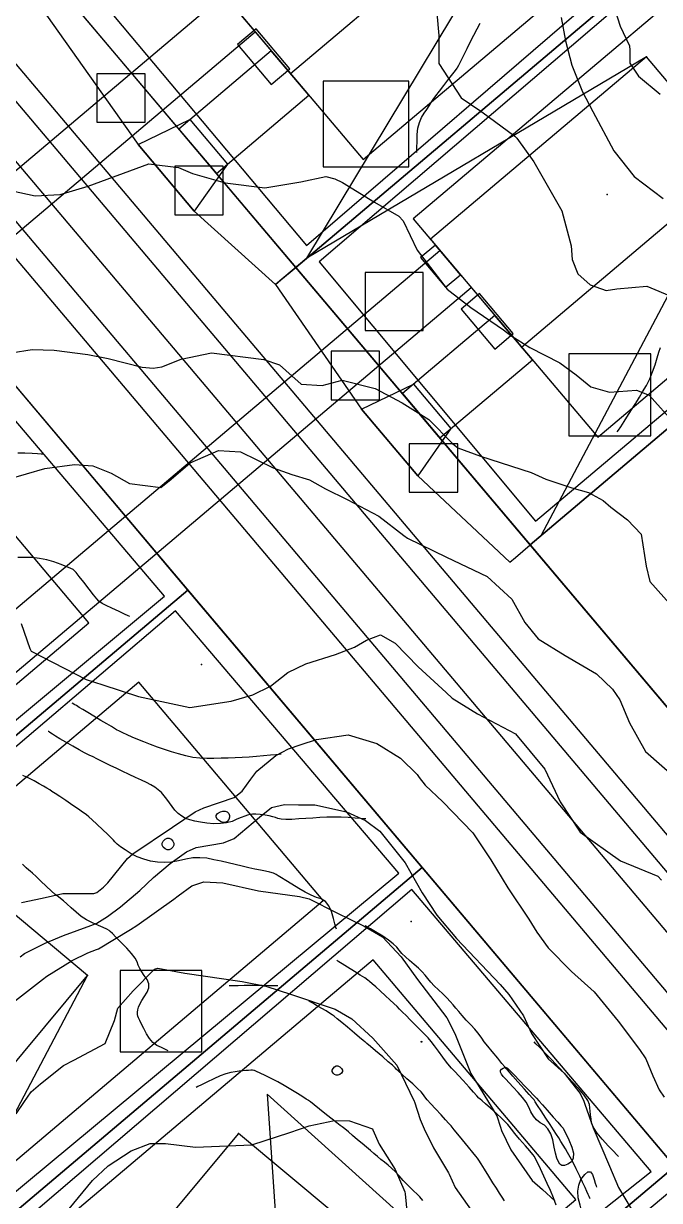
# Model space of a CAD drawing. Header units: feet. Extents: x 1318179 to 1318975, y 422521 to 423299.
# Drawn here: x 1318666.7 to 1318798, y 422806.3 to 423049.2 of the extents above; entities that cross this region are included whole.
import ezdxf

# ---------------------------------------------------------------- set-up
doc = ezdxf.new("R2010")
doc.units = ezdxf.units.FT
for name, color, linetype in [('A-BLDG-OTLN', 3, 'CONTINUOUS'), ('C-DRNG-AREA', 150, 'CONTINUOUS'), ('C-LOD', 30, 'CONTINUOUS'), ('C-PROP', 6, 'CONTINUOUS'), ('C-PVMT', 8, 'CONTINUOUS'), ('C-SWM', 92, 'CONTINUOUS'), ('C-TOPO-MAJR', 32, 'CONTINUOUS'), ('C-TOPO-SPOT', 7, 'CONTINUOUS'), ('C-UTIL', 4, 'CONTINUOUS'), ('L-PLNT-TREE', 90, 'CONTINUOUS'), ('V-PROP-LINE', 7, 'CONTINUOUS')]:
    doc.layers.add(name, color=color, linetype=linetype)

msp = doc.modelspace()

# ---------------------------------------------------------------- linework, layer by layer
at = {"layer": 'A-BLDG-OTLN'}
for points in [[(1318706.18, 423057.46), (1318721.84, 423038.93), (1318775.37, 423084.15), (1318759.72, 423102.68), (1318706.18, 423057.46)], [(1318750.76, 423004.7), (1318769.55, 422982.45), (1318814.14, 423020.12), (1318795.35, 423042.37), (1318750.76, 423004.7)], [(1318622.02, 422838.88), (1318649.38, 422816.08), (1318679.94, 422852.75), (1318652.59, 422875.55), (1318622.02, 422838.88)], [(1318683.19, 422786.6), (1318713.12, 422761.65), (1318741.06, 422795.17), (1318711.13, 422820.11), (1318683.19, 422786.6)]]:
    msp.add_lwpolyline(points, close=True, dxfattribs=at)
at = {"layer": 'C-DRNG-AREA'}
for points in [[(1318674.52, 423056.2), (1318722.92, 422998.9), (1318855.21, 423110.67), (1318846.86, 423199.56), (1318846.81, 423200.09), (1318845.23, 423200.41), (1318674.52, 423056.2)], [(1318722.92, 422998.9), (1318771.32, 422941.61), (1318863.76, 423019.71), (1318855.22, 423110.67), (1318722.92, 422998.9)], [(1318771.32, 422941.61), (1318856.03, 422841.34), (1318865.23, 422828.95), (1318873.26, 422814.67), (1318879.44, 422799.5), (1318883.65, 422783.67), (1318885.84, 422767.44), (1318885.98, 422751.06), (1318884.05, 422734.79), (1318880.1, 422718.89), (1318874.51, 422704.5), (1318841.22, 422632.47), (1318813.99, 422645.06), (1318906.17, 422568.23), (1318863.76, 423019.73), (1318771.32, 422941.61)], [(1318527.26, 422884), (1318585.77, 422835.24), (1318700.65, 422932.3), (1318652.25, 422989.59), (1318527.26, 422884)], [(1318585.77, 422835.25), (1318644.27, 422786.49), (1318749.05, 422875), (1318700.65, 422932.3), (1318585.77, 422835.25)], [(1318644.27, 422786.49), (1318689.11, 422749.12), (1318732.03, 422754.92), (1318801.16, 422813.32), (1318749.05, 422875), (1318644.27, 422786.49)], [(1318689.11, 422749.12), (1318790.13, 422664.92), (1318819.26, 422727.94), (1318822.79, 422737.04), (1318824.92, 422745.59), (1318825.95, 422754.34), (1318825.88, 422763.15), (1318824.7, 422771.88), (1318822.43, 422780.39), (1318819.11, 422788.55), (1318814.79, 422796.23), (1318808.98, 422804.07), (1318801.16, 422813.32), (1318732.02, 422754.92), (1318689.11, 422749.12)]]:
    msp.add_lwpolyline(points, close=True, dxfattribs=at)
at = {"layer": 'C-LOD'}
for points in [[(1318670.32, 423052.65), (1318690.36, 423024.28), (1318701.97, 423010.53), (1318718.72, 422995.35), (1318719.87, 422996.32), (1318722.92, 422998.9), (1318725.21, 423000.84), (1318775.37, 423084.15), (1318759.72, 423102.68), (1318676.81, 423058.13), (1318670.32, 423052.65)], [(1318718.72, 422995.35), (1318736.5, 422969.66), (1318748.12, 422955.91), (1318767.12, 422938.06), (1318768.27, 422939.03), (1318771.32, 422941.61), (1318773.61, 422943.55), (1318814.14, 423020.12), (1318795.35, 423042.37), (1318725.21, 423000.84), (1318718.72, 422995.35)], [(1318582.25, 422831.02), (1318615.92, 422799.05), (1318629.74, 422787.53), (1318640.75, 422782.26), (1318646.19, 422788.79), (1318679.94, 422852.75), (1318652.59, 422875.55), (1318587.69, 422837.55), (1318583.21, 422832.17), (1318582.25, 422831.02)], [(1318721.92, 422756.89), (1318750.71, 422797.8), (1318717, 422828.21), (1318721.92, 422756.89)]]:
    msp.add_lwpolyline(points, close=True, dxfattribs=at)
at = {"layer": 'C-PROP'}
for points in [[(1318678.85, 423058.69), (1318725.12, 423003.4), (1318850.23, 423111.12), (1318843.73, 423195.67), (1318843.69, 423196.18), (1318842.17, 423196.46), (1318678.85, 423058.69)], [(1318698.78, 423066.22), (1318736.86, 423021.15), (1318835.76, 423104.7), (1318828.98, 423176.21), (1318698.78, 423066.22)], [(1318727.79, 423000.04), (1318772.4, 422946.5), (1318858.77, 423019.33), (1318852.34, 423106.58), (1318727.79, 423000.04)], [(1318747.18, 423008.93), (1318785.26, 422963.86), (1318844.24, 423013.69), (1318837.52, 423085.24), (1318747.18, 423008.93)], [(1318532.06, 422885.42), (1318586.68, 422840.16), (1318695.82, 422931.01), (1318649.57, 422985.37), (1318532.06, 422885.42)], [(1318552.9, 422895.19), (1318598.92, 422856.83), (1318680.21, 422925.5), (1318642.13, 422970.57), (1318552.9, 422895.19)], [(1318590.6, 422836.51), (1318644.93, 422791.44), (1318744.18, 422873.88), (1318698.08, 422928), (1318590.6, 422836.51)], [(1318611.4, 422846.43), (1318657.42, 422808.07), (1318728.61, 422868.21), (1318690.53, 422913.28), (1318611.4, 422846.43)], [(1318649.24, 422787.07), (1318691.21, 422753.66), (1318729.58, 422759.28), (1318796.27, 422812.3), (1318746.87, 422870.5), (1318649.24, 422787.07)], [(1318669.9, 422797.67), (1318714.38, 422760.6), (1318728.65, 422762.53), (1318780.72, 422806.52), (1318738.93, 422855.99), (1318669.9, 422797.67)], [(1318721.92, 422756.89), (1318750.71, 422797.8), (1318717, 422828.21), (1318721.92, 422756.89)], [(1318694.08, 422749.64), (1318790.34, 422669.92), (1318816.17, 422731.87), (1318818.88, 422740.16), (1318820.39, 422747.71), (1318821.03, 422755.22), (1318820.9, 422762.66), (1318820.04, 422770.08), (1318818.37, 422777.48), (1318815.81, 422784.8), (1318812.31, 422791.89), (1318807.37, 422799.33), (1318800.49, 422808.37), (1318737.01, 422755.33), (1318694.08, 422749.64)]]:
    msp.add_lwpolyline(points, close=True, dxfattribs=at)
for points in [[(1318813.99, 422645.04), (1318846.89, 422716.21), (1318851.44, 422727.96), (1318854.48, 422740.18), (1318855.97, 422752.69), (1318855.86, 422765.29), (1318854.18, 422777.77), (1318850.93, 422789.94), (1318846.19, 422801.61), (1318840.01, 422812.59), (1318832.5, 422822.71), (1318528.36, 423182.72)], [(1318856.03, 422841.34), (1318577.05, 423171.57)], [(1318531.22, 423132.85), (1318808.98, 422804.07)], [(1318707.36, 422884.52), (1318706.78, 422884.97), (1318706.5, 422885.39), (1318706.5, 422885.78), (1318706.78, 422886.15), (1318707.36, 422886.5), (1318707.88, 422886.67), (1318708.34, 422886.67), (1318708.74, 422886.5), (1318709.09, 422886.15), (1318709.26, 422885.78), (1318709.26, 422885.39), (1318709.09, 422884.97), (1318708.74, 422884.52), (1318708.34, 422884.29), (1318707.88, 422884.29), (1318707.36, 422884.52)], [(1318695.96, 422878.87), (1318695.55, 422879.24), (1318695.35, 422879.63), (1318695.35, 422880.03), (1318695.55, 422880.44), (1318695.96, 422880.86), (1318696.36, 422881.08), (1318696.76, 422881.08), (1318697.17, 422880.86), (1318697.57, 422880.44), (1318697.77, 422880.03), (1318697.77, 422879.63), (1318697.57, 422879.24), (1318697.17, 422878.87), (1318696.76, 422878.68), (1318696.36, 422878.68), (1318695.96, 422878.87)], [(1318748.83, 422838.96), (1318748.81, 422838.99), (1318748.8, 422839.02), (1318748.8, 422839.06), (1318748.81, 422839.09), (1318748.83, 422839.13), (1318748.85, 422839.15), (1318748.88, 422839.15), (1318748.9, 422839.13), (1318748.92, 422839.09), (1318748.93, 422839.06), (1318748.93, 422839.02), (1318748.92, 422838.99), (1318748.9, 422838.96), (1318748.88, 422838.94), (1318748.85, 422838.94), (1318748.83, 422838.96)], [(1318730.95, 422832.29), (1318730.63, 422832.59), (1318730.47, 422832.9), (1318730.47, 422833.22), (1318730.63, 422833.55), (1318730.95, 422833.89), (1318731.29, 422834.06), (1318731.63, 422834.06), (1318731.99, 422833.89), (1318732.37, 422833.55), (1318732.56, 422833.22), (1318732.56, 422832.9), (1318732.37, 422832.59), (1318731.99, 422832.29), (1318731.63, 422832.14), (1318731.29, 422832.14), (1318730.95, 422832.29)], [(1318765.74, 422831.91), (1318765.37, 422832.36), (1318765.19, 422832.76), (1318765.19, 422833.1), (1318765.37, 422833.39), (1318765.74, 422833.62), (1318766.08, 422833.74), (1318766.37, 422833.74), (1318766.63, 422833.62), (1318766.86, 422833.39), (1318767.33, 422832.9), (1318768.06, 422832.14), (1318769.04, 422831.13), (1318770.27, 422829.85), (1318771.24, 422828.84), (1318771.96, 422828.09), (1318772.43, 422827.61), (1318772.65, 422827.38), (1318773.12, 422826.86), (1318773.85, 422826.05), (1318774.83, 422824.93), (1318776.06, 422823.52), (1318777.01, 422822.44), (1318777.67, 422821.69), (1318778.05, 422821.27), (1318778.13, 422821.19), (1318778.36, 422820.75), (1318778.74, 422819.95), (1318779.27, 422818.81), (1318779.94, 422817.31), (1318780.26, 422816.05), (1318780.22, 422815.04), (1318779.82, 422814.28), (1318779.06, 422813.76), (1318778.41, 422813.5), (1318777.88, 422813.5), (1318777.46, 422813.76), (1318777.15, 422814.28), (1318776.85, 422815.04), (1318776.55, 422816.05), (1318776.26, 422817.31), (1318775.98, 422818.81), (1318775.55, 422820.06), (1318774.97, 422821.06), (1318774.26, 422821.82), (1318773.4, 422822.34), (1318772.65, 422822.97), (1318772, 422823.72), (1318771.47, 422824.58), (1318771.04, 422825.57), (1318770.46, 422826.57), (1318769.74, 422827.58), (1318768.86, 422828.61), (1318767.84, 422829.66), (1318766.97, 422830.55), (1318766.28, 422831.3), (1318765.74, 422831.91)], [(1318782.21, 422803.07), (1318782.11, 422803.44), (1318781.92, 422804.19), (1318781.63, 422805.32), (1318781.24, 422806.82), (1318781.14, 422808.2), (1318781.33, 422809.48), (1318781.81, 422810.63), (1318782.58, 422811.68), (1318783.23, 422812.21), (1318783.77, 422812.21), (1318784.2, 422811.68), (1318784.52, 422810.63), (1318784.76, 422809.85), (1318784.91, 422809.33), (1318784.99, 422809.06)]]:
    msp.add_lwpolyline(points, dxfattribs=at)
at = {"layer": 'C-PVMT'}
for points in [[(1318842.7, 422830.78), (1318562.68, 423162.23)], [(1318542.82, 423145.46), (1318822.31, 422814.63)]]:
    msp.add_lwpolyline(points, dxfattribs=at)
for points in [[(1318714.72, 423048.13), (1318710.9, 423044.9), (1318717.87, 423036.65), (1318721.69, 423039.88), (1318714.72, 423048.13)], [(1318698.79, 423027.47), (1318706.53, 423018.31), (1318725.63, 423034.44), (1318717.88, 423043.61), (1318698.79, 423027.47)], [(1318701.97, 423010.53), (1318690.36, 423024.28), (1318701.08, 423029.41), (1318708.82, 423020.24), (1318701.97, 423010.53)], [(1318748.71, 423000.92), (1318753.87, 422994.81), (1318756.93, 422997.39), (1318751.76, 423003.5), (1318748.71, 423000.92)], [(1318760.86, 422993.51), (1318757.04, 422990.29), (1318764.01, 422982.04), (1318767.83, 422985.26), (1318760.86, 422993.51)], [(1318744.93, 422972.85), (1318752.67, 422963.69), (1318771.77, 422979.82), (1318764.03, 422988.99), (1318744.93, 422972.85)], [(1318748.12, 422955.91), (1318736.5, 422969.66), (1318747.22, 422974.79), (1318754.96, 422965.62), (1318748.12, 422955.91)]]:
    msp.add_lwpolyline(points, close=True, dxfattribs=at)
at = {"layer": 'C-SWM'}
for points in [[(1318728.56, 423019.69), (1318746.25, 423019.69), (1318746.25, 423037.38), (1318728.56, 423037.38), (1318728.56, 423019.69)], [(1318779.29, 422964.16), (1318796.21, 422964.16), (1318796.21, 422981.07), (1318779.29, 422981.07), (1318779.29, 422964.16)], [(1318686.7, 422836.95), (1318703.53, 422836.95), (1318703.53, 422853.78), (1318686.7, 422853.78), (1318686.7, 422836.95)]]:
    msp.add_lwpolyline(points, close=True, dxfattribs=at)
at = {"layer": 'C-TOPO-MAJR'}
for points in [[(1318788.72, 423052.35), (1318789.88, 423048.71), (1318791.81, 423044.61), (1318791.91, 423043.72), (1318791.91, 423041.04), (1318793.66, 423038.36), (1318798.13, 423034.7)], [(1318752.05, 423051.41), (1318752.45, 423046.77), (1318752.46, 423041.02), (1318757.07, 423033.94), (1318761.32, 423031.04), (1318768.16, 423026), (1318768.53, 423025.6), (1318772.07, 423020.68), (1318777.86, 423010.58), (1318779.75, 423003.35), (1318780, 423000.53), (1318781.17, 422997.59), (1318783.7, 422995.32), (1318787.01, 422994.14), (1318789.23, 422994.48), (1318795.39, 422995.03), (1318800.85, 422992.74)], [(1318777.75, 423050.48), (1318778.62, 423045.71), (1318779.95, 423040.64), (1318782.14, 423035.13), (1318784.27, 423031.12), (1318788.59, 423022.98), (1318792.81, 423017.66), (1318798.8, 423013.14)], [(1318747.93, 423022.61), (1318747.93, 423022.98), (1318747.94, 423023.72), (1318747.96, 423024.83), (1318747.98, 423026.32), (1318748.14, 423027.64), (1318748.44, 423028.82), (1318748.87, 423029.84), (1318749.44, 423030.71), (1318749.97, 423031.52), (1318750.45, 423032.26), (1318750.89, 423032.93), (1318751.29, 423033.55), (1318751.86, 423034.34), (1318752.59, 423035.31), (1318753.48, 423036.46), (1318754.54, 423037.8), (1318755.35, 423038.83), (1318755.92, 423039.57), (1318756.25, 423040.02), (1318756.33, 423040.17), (1318756.58, 423040.65), (1318756.99, 423041.47), (1318757.57, 423042.61), (1318758.32, 423044.1), (1318759.03, 423045.51), (1318759.72, 423046.85), (1318760.38, 423048.13), (1318761.01, 423049.34)], [(1318664.4, 423014.74), (1318669.13, 423013.65), (1318674.26, 423013.97), (1318680.04, 423015.67), (1318692.57, 423020.29), (1318698.69, 423019.52), (1318701.61, 423018.27), (1318708.37, 423016.33), (1318716.57, 423015.34), (1318723.96, 423016.57), (1318729.16, 423017.67), (1318731.01, 423017.22), (1318732.56, 423016.45), (1318739.15, 423012.37), (1318744.23, 423009.49), (1318745.09, 423008.55), (1318748.02, 423002.48), (1318754.19, 422994.38), (1318759.08, 422990.65), (1318765.78, 422986.02), (1318767.35, 422984.84), (1318771.26, 422982.4), (1318777.42, 422979.22), (1318780.84, 422976.76), (1318783.81, 422974.22), (1318787.71, 422973.17), (1318793.24, 422973.59), (1318795.9, 422972.56), (1318801.15, 422966.6)], [(1318659.76, 422980.61), (1318668.53, 422981.99), (1318673.03, 422981.83), (1318680.01, 422980.94), (1318684.19, 422980.08), (1318691.23, 422978.33), (1318693.52, 422978.08), (1318695.28, 422978.36), (1318699.29, 422979.93), (1318705.53, 422981.24), (1318716.36, 422979.91), (1318719.55, 422978.77), (1318720.9, 422977.63), (1318724.05, 422974.83), (1318728.38, 422974.55), (1318732.5, 422975.62), (1318739.3, 422973.9), (1318744.92, 422970.98), (1318750.41, 422967.54), (1318755.29, 422962.58), (1318756.37, 422961.65), (1318761.08, 422959.93), (1318771.55, 422956.6), (1318774.56, 422955.18), (1318779.91, 422953.38), (1318783.35, 422952.46), (1318786.36, 422950.76), (1318787.99, 422949.4), (1318791.42, 422946.83), (1318794.26, 422943.84), (1318795.23, 422937.22), (1318796.03, 422934.1), (1318800.65, 422928.88)], [(1318789.3, 422964.93), (1318789.54, 422965.29), (1318790, 422966.02), (1318790.7, 422967.12), (1318791.63, 422968.57), (1318792.35, 422969.69), (1318792.86, 422970.47), (1318793.15, 422970.91), (1318793.22, 422971.01), (1318793.48, 422971.42), (1318793.91, 422972.15), (1318794.52, 422973.19), (1318795.31, 422974.55), (1318796, 422975.93), (1318796.6, 422977.34), (1318797.11, 422978.77), (1318797.52, 422980.23), (1318797.9, 422981.44), (1318798.24, 422982.39)], [(1318663.57, 422955.17), (1318671.14, 422957.39), (1318677.25, 422958.19), (1318681.02, 422957.93), (1318684.84, 422956.46), (1318688.57, 422954.3), (1318695.05, 422953.49), (1318697.17, 422955.19), (1318701.11, 422958.58), (1318706.98, 422961.08), (1318711.53, 422960.83), (1318718.23, 422957.56), (1318722.14, 422956.17), (1318725.73, 422955.03), (1318729.03, 422953.18), (1318733.51, 422950.99), (1318740.08, 422947.55), (1318745.25, 422943.53), (1318746.02, 422942.98), (1318754.03, 422939.11), (1318762.46, 422935.07), (1318767.51, 422930.41), (1318770.22, 422925.61), (1318773, 422922.24), (1318778.55, 422918.79), (1318784.99, 422914.98), (1318788.34, 422911.87), (1318789.82, 422909.62), (1318791.83, 422904.87), (1318795.13, 422899), (1318801.88, 422893.05)], [(1318670.76, 422960.35), (1318670.38, 422960.37), (1318669.64, 422960.41), (1318668.51, 422960.46), (1318667.02, 422960.53), (1318665.53, 422960.56)], [(1318688.69, 422926.81), (1318688.32, 422926.98), (1318687.57, 422927.33), (1318686.45, 422927.86), (1318684.96, 422928.56), (1318683.79, 422929.12), (1318682.96, 422929.55), (1318682.45, 422929.84), (1318682.28, 422929.99), (1318681.86, 422930.48), (1318681.2, 422931.3), (1318680.29, 422932.45), (1318679.14, 422933.94), (1318678.23, 422935.08), (1318677.57, 422935.9), (1318677.15, 422936.37), (1318676.99, 422936.51), (1318676.49, 422936.75), (1318675.66, 422937.1), (1318674.49, 422937.55), (1318673, 422938.1), (1318671.5, 422938.53), (1318670.01, 422938.83), (1318668.51, 422939), (1318667.02, 422939.05), (1318665.53, 422939.04)], [(1318666.25, 422925.38), (1318667.99, 422920.25), (1318668.32, 422919.66), (1318679.68, 422913.85), (1318683.09, 422912.72), (1318690.48, 422910.33), (1318701.07, 422908.07), (1318709.61, 422909.36), (1318714.05, 422910.69), (1318717.69, 422912.48), (1318721.31, 422915.29), (1318724.99, 422917.09), (1318731.11, 422919), (1318735.05, 422920.49), (1318737.52, 422921.95), (1318740.44, 422923.08), (1318743.42, 422921.34), (1318748.2, 422916.46), (1318753.99, 422911.12), (1318755.23, 422909.98), (1318760.47, 422906.75), (1318768.32, 422902.59), (1318774.37, 422895.36), (1318777.48, 422888.57), (1318781.67, 422882.29), (1318789.94, 422876.38), (1318797.64, 422873.23), (1318798.43, 422872.38)], [(1318719.89, 422898.41), (1318719.53, 422898.37), (1318718.8, 422898.3), (1318717.7, 422898.19), (1318716.25, 422898.05), (1318714.79, 422897.93), (1318713.33, 422897.82), (1318711.87, 422897.74), (1318710.41, 422897.68), (1318708.96, 422897.63), (1318707.5, 422897.58), (1318706.04, 422897.54), (1318704.58, 422897.5), (1318703.12, 422897.58), (1318701.67, 422897.76), (1318700.21, 422898.06), (1318698.75, 422898.47), (1318697.29, 422898.91), (1318695.84, 422899.38), (1318694.38, 422899.89), (1318692.92, 422900.43), (1318691.57, 422900.95), (1318690.31, 422901.46), (1318689.17, 422901.95), (1318688.12, 422902.42), (1318687.24, 422902.84), (1318686.51, 422903.19), (1318685.94, 422903.48), (1318685.52, 422903.71), (1318684.85, 422904.1), (1318683.91, 422904.66), (1318682.71, 422905.37), (1318681.26, 422906.25), (1318680.02, 422907), (1318679, 422907.61), (1318678.2, 422908.09), (1318677.63, 422908.44), (1318677.19, 422908.7), (1318676.91, 422908.88), (1318676.76, 422908.97)], [(1318666.28, 422867.77), (1318670.58, 422868.72), (1318674.84, 422869.66), (1318681.21, 422869.68), (1318681.84, 422869.9), (1318683.23, 422870.97), (1318684.15, 422871.87), (1318688.19, 422876.9), (1318689.29, 422877.87), (1318697.45, 422883.36), (1318702.17, 422886.49), (1318703.97, 422887.31), (1318710.18, 422889.51), (1318711.84, 422890.79), (1318713.67, 422893.25), (1318714.9, 422894.89), (1318718.79, 422898.17), (1318721.42, 422899.5), (1318724.03, 422900.42), (1318727.24, 422901.45), (1318733.71, 422902.42), (1318739.63, 422900.65), (1318744.54, 422897.62), (1318748.01, 422894.23), (1318748.4, 422893.64), (1318749.67, 422892.01), (1318753.28, 422888.55), (1318759.45, 422882.18), (1318763.2, 422876.58), (1318766.72, 422870.82), (1318771.01, 422864.33), (1318772.67, 422861.67), (1318775.05, 422858.41), (1318779.88, 422853.59), (1318784.55, 422849.38), (1318789.49, 422843.28), (1318793.92, 422837.44), (1318795.17, 422835.56), (1318796.65, 422832.02), (1318797.95, 422829.14), (1318798.96, 422827.63)], [(1318737.38, 422885.06), (1318737.02, 422885.09), (1318736.29, 422885.15), (1318735.2, 422885.23), (1318733.74, 422885.34), (1318732.28, 422885.4), (1318730.82, 422885.42), (1318729.37, 422885.39), (1318727.91, 422885.32), (1318726.45, 422885.24), (1318724.99, 422885.15), (1318723.53, 422885.06), (1318722.08, 422884.96), (1318720.87, 422884.93), (1318719.92, 422884.99), (1318719.21, 422885.12), (1318718.76, 422885.33), (1318718.17, 422885.52), (1318717.44, 422885.69), (1318716.58, 422885.84), (1318715.57, 422885.98), (1318714.71, 422886.05), (1318713.99, 422886.05), (1318713.41, 422885.98), (1318712.98, 422885.84), (1318712.4, 422885.63), (1318711.67, 422885.34), (1318710.79, 422884.98), (1318709.77, 422884.54), (1318708.63, 422884.24), (1318707.39, 422884.09), (1318706.04, 422884.07), (1318704.58, 422884.2), (1318703.27, 422884.37), (1318702.1, 422884.59), (1318701.07, 422884.86), (1318700.18, 422885.17), (1318699.37, 422885.6), (1318698.65, 422886.16), (1318697.99, 422886.84), (1318697.42, 422887.64), (1318696.86, 422888.4), (1318696.29, 422889.13), (1318695.74, 422889.82), (1318695.19, 422890.48), (1318694.55, 422891.08), (1318693.82, 422891.63), (1318693, 422892.12), (1318692.09, 422892.56), (1318691.05, 422893.06), (1318689.87, 422893.61), (1318688.55, 422894.23), (1318687.09, 422894.91), (1318685.83, 422895.5), (1318684.77, 422896.01), (1318683.91, 422896.44), (1318683.25, 422896.78), (1318682.56, 422897.13), (1318681.83, 422897.48), (1318681.07, 422897.84), (1318680.27, 422898.2), (1318679.3, 422898.68), (1318678.18, 422899.3), (1318676.88, 422900.04), (1318675.43, 422900.9), (1318674.24, 422901.61), (1318673.33, 422902.16), (1318672.7, 422902.55), (1318672.34, 422902.79), (1318672.06, 422902.96), (1318671.88, 422903.08), (1318671.79, 422903.13)], [(1318731.32, 422862.31), (1318731.22, 422862.67), (1318731.01, 422863.4), (1318730.71, 422864.49), (1318730.3, 422865.95), (1318729.74, 422867.12), (1318729.04, 422867.99), (1318728.2, 422868.57), (1318727.21, 422868.86), (1318726.1, 422869.31), (1318724.88, 422869.91), (1318723.53, 422870.67), (1318722.08, 422871.59), (1318720.88, 422872.34), (1318719.96, 422872.92), (1318719.29, 422873.34), (1318718.89, 422873.59), (1318718.33, 422873.83), (1318717.6, 422874.05), (1318716.71, 422874.26), (1318715.65, 422874.46), (1318714.49, 422874.69), (1318713.23, 422874.97), (1318711.87, 422875.29), (1318710.41, 422875.66), (1318708.96, 422876), (1318707.5, 422876.33), (1318706.04, 422876.64), (1318704.58, 422876.92), (1318703.12, 422877.04), (1318701.67, 422876.99), (1318700.21, 422876.77), (1318698.75, 422876.38), (1318697.29, 422876.15), (1318695.84, 422876.07), (1318694.38, 422876.14), (1318692.92, 422876.36), (1318691.53, 422876.73), (1318690.19, 422877.23), (1318688.93, 422877.87), (1318687.72, 422878.64), (1318686.76, 422879.31), (1318686.03, 422879.86), (1318685.54, 422880.31), (1318685.28, 422880.64), (1318684.79, 422881.18), (1318684.06, 422881.91), (1318683.09, 422882.83), (1318681.88, 422883.95), (1318680.92, 422884.84), (1318680.19, 422885.49), (1318679.7, 422885.9), (1318679.45, 422886.08), (1318678.89, 422886.47), (1318678.04, 422887.05), (1318676.88, 422887.84), (1318675.43, 422888.83), (1318674.22, 422889.65), (1318673.27, 422890.29), (1318672.58, 422890.75), (1318672.14, 422891.04), (1318671.55, 422891.4), (1318670.82, 422891.83), (1318669.95, 422892.33), (1318668.93, 422892.9), (1318667.81, 422893.47), (1318666.57, 422894.02)], [(1318666.04, 422856.6), (1318666.92, 422857.29), (1318671.22, 422859.44), (1318674.97, 422861), (1318680.6, 422863.03), (1318681.83, 422863.55), (1318684.06, 422864.94), (1318686.71, 422866.94), (1318690.72, 422870.25), (1318693.53, 422872.95), (1318697, 422875.87), (1318700.34, 422878.23), (1318702.35, 422879.19), (1318708, 422880.14), (1318710.21, 422880.98), (1318715.44, 422885.42), (1318717.9, 422887.39), (1318720.63, 422888.05), (1318723.48, 422887.99), (1318726.83, 422887.94), (1318733.37, 422886.55), (1318737.34, 422884.7), (1318740.27, 422882.56), (1318745.51, 422875.98), (1318749, 422869.78), (1318752.05, 422865.17), (1318756.14, 422860.39), (1318765.15, 422850.86), (1318766.94, 422848.83), (1318769.92, 422844.4), (1318771.59, 422840.78), (1318775.03, 422835.51), (1318778.34, 422832.58), (1318781.66, 422828.38), (1318782.42, 422826.82), (1318782.63, 422826.15), (1318784.33, 422821.26), (1318787.71, 422813.4), (1318789.55, 422809), (1318793.45, 422802.36)], [(1318696.56, 422837.18), (1318696.33, 422837.29), (1318695.88, 422837.51), (1318695.19, 422837.85), (1318694.27, 422838.3), (1318693.45, 422838.92), (1318692.72, 422839.71), (1318692.08, 422840.66), (1318691.54, 422841.79), (1318691.1, 422842.71), (1318690.75, 422843.44), (1318690.49, 422843.97), (1318690.33, 422844.31), (1318690.24, 422844.7), (1318690.24, 422845.13), (1318690.33, 422845.63), (1318690.49, 422846.17), (1318690.76, 422846.81), (1318691.15, 422847.54), (1318691.65, 422848.36), (1318692.27, 422849.27), (1318692.57, 422850.16), (1318692.57, 422851.03), (1318692.27, 422851.88), (1318691.65, 422852.71), (1318691.14, 422853.49), (1318690.73, 422854.21), (1318690.42, 422854.89), (1318690.21, 422855.53), (1318689.74, 422856.32), (1318689.01, 422857.27), (1318688.02, 422858.38), (1318686.77, 422859.65), (1318685.78, 422860.65), (1318685.06, 422861.38), (1318684.59, 422861.84), (1318684.38, 422862.02), (1318683.91, 422862.29), (1318683.18, 422862.65), (1318682.19, 422863.08), (1318680.94, 422863.59), (1318679.75, 422864.21), (1318678.63, 422864.94), (1318677.56, 422865.78), (1318676.56, 422866.72), (1318675.69, 422867.51), (1318674.96, 422868.15), (1318674.37, 422868.62), (1318673.92, 422868.95), (1318673.28, 422869.47), (1318672.46, 422870.2), (1318671.45, 422871.13), (1318670.26, 422872.27), (1318669.3, 422873.17), (1318668.57, 422873.84), (1318668.08, 422874.28), (1318667.81, 422874.49), (1318667.28, 422874.96), (1318666.5, 422875.69)], [(1318661.97, 422845.16), (1318670.63, 422851.89), (1318671.53, 422852.57), (1318676.74, 422855.83), (1318680, 422857.39), (1318681.82, 422858.08), (1318682.22, 422858.26), (1318688.84, 422862.21), (1318690.09, 422863.03), (1318697.78, 422868.51), (1318698.62, 422869.18), (1318701.45, 422871.25), (1318703.98, 422872.1), (1318707.89, 422871.85), (1318715.23, 422870.22), (1318723.68, 422869.06), (1318725.72, 422868.58), (1318731.38, 422865.68), (1318737.05, 422862.91), (1318740.84, 422860.74), (1318744.68, 422856.62), (1318748.08, 422851.92), (1318754.14, 422844), (1318755.78, 422840.73), (1318759.04, 422832.49), (1318760.82, 422829.78), (1318764.41, 422823.77), (1318765.2, 422821.4), (1318765.41, 422820.73), (1318767.35, 422816.72), (1318771.7, 422810.39), (1318773.88, 422808.56), (1318776.39, 422806.2)], [(1318783.73, 422806.62), (1318783.66, 422806.77), (1318783.52, 422807.08), (1318783.32, 422807.54), (1318783.04, 422808.15), (1318782.65, 422808.98), (1318782.15, 422810.04), (1318781.54, 422811.31), (1318780.81, 422812.81), (1318780.16, 422814.13), (1318779.57, 422815.25), (1318779.05, 422816.2), (1318778.6, 422816.96), (1318778.14, 422817.71), (1318777.68, 422818.46), (1318777.22, 422819.2), (1318776.76, 422819.94), (1318776.16, 422820.87), (1318775.44, 422821.99), (1318774.58, 422823.3), (1318773.59, 422824.8), (1318772.85, 422825.92), (1318772.36, 422826.68), (1318772.11, 422827.05), (1318772.11, 422827.05), (1318771.78, 422827.43), (1318771.11, 422828.18), (1318770.12, 422829.3), (1318768.79, 422830.8), (1318767.77, 422831.96), (1318767.04, 422832.78), (1318766.61, 422833.26), (1318766.49, 422833.4), (1318766.11, 422833.85), (1318765.49, 422834.6), (1318764.62, 422835.65), (1318763.49, 422837.01), (1318762.57, 422838.15), (1318761.84, 422839.07), (1318761.32, 422839.79), (1318760.98, 422840.29), (1318760.5, 422840.92), (1318759.86, 422841.66), (1318759.07, 422842.54), (1318758.13, 422843.54), (1318757.29, 422844.45), (1318756.57, 422845.28), (1318755.95, 422846.02), (1318755.44, 422846.68), (1318754.83, 422847.39), (1318754.11, 422848.14), (1318753.29, 422848.93), (1318752.36, 422849.77), (1318751.53, 422850.57), (1318750.81, 422851.34), (1318750.18, 422852.08), (1318749.65, 422852.79), (1318749.02, 422853.51), (1318748.26, 422854.26), (1318747.4, 422855.03), (1318746.42, 422855.83), (1318745.57, 422856.58), (1318744.85, 422857.3), (1318744.24, 422857.97), (1318743.77, 422858.61), (1318743.05, 422859.3), (1318742.08, 422860.05), (1318740.87, 422860.85), (1318739.42, 422861.72), (1318738.33, 422862.36), (1318737.61, 422862.8), (1318737.24, 422863.01)], [(1318776.68, 422805.32), (1318776.1, 422806.82), (1318775.48, 422808.32), (1318774.84, 422809.81), (1318774.16, 422811.31), (1318773.44, 422812.81), (1318772.89, 422813.96), (1318772.5, 422814.77), (1318772.27, 422815.23), (1318772.21, 422815.35), (1318771.86, 422815.78), (1318771.23, 422816.53), (1318770.32, 422817.6), (1318769.13, 422818.98), (1318768.17, 422820.11), (1318767.44, 422820.98), (1318766.95, 422821.61), (1318766.69, 422821.97), (1318766.17, 422822.53), (1318765.41, 422823.28), (1318764.39, 422824.22), (1318763.11, 422825.35), (1318762.11, 422826.24), (1318761.39, 422826.88), (1318760.93, 422827.28), (1318760.75, 422827.44), (1318760.32, 422827.89), (1318759.63, 422828.64), (1318758.69, 422829.68), (1318757.49, 422831.03), (1318756.52, 422832.09), (1318755.8, 422832.88), (1318755.31, 422833.38), (1318755.05, 422833.61), (1318754.64, 422834.1), (1318754.06, 422834.85), (1318753.32, 422835.86), (1318752.42, 422837.13), (1318751.6, 422838.22), (1318750.88, 422839.13), (1318750.24, 422839.86), (1318749.69, 422840.42), (1318749.04, 422841.07), (1318748.31, 422841.81), (1318747.47, 422842.66), (1318746.54, 422843.61), (1318745.72, 422844.45), (1318744.99, 422845.18), (1318744.36, 422845.79), (1318743.84, 422846.3), (1318743.18, 422846.93), (1318742.37, 422847.68), (1318741.42, 422848.55), (1318740.34, 422849.54), (1318739.43, 422850.36), (1318738.7, 422851), (1318738.16, 422851.47), (1318737.79, 422851.77), (1318737.15, 422852.22), (1318736.24, 422852.82), (1318735.06, 422853.56), (1318733.61, 422854.46), (1318732.52, 422855.13), (1318731.8, 422855.58), (1318731.43, 422855.8)], [(1318665.19, 422824.16), (1318666.77, 422826.55), (1318668.29, 422828.7), (1318670.21, 422830.36), (1318675, 422834.16), (1318677.13, 422835.27), (1318683.59, 422838.7), (1318685.5, 422843.47), (1318686.22, 422845.98), (1318689.35, 422849.54), (1318693.79, 422854.01), (1318694.46, 422854.25), (1318700.03, 422853.19), (1318711.87, 422851.49), (1318716.72, 422850.52), (1318722.05, 422848.79), (1318731.09, 422845.75), (1318734.52, 422843.81), (1318738.82, 422839.79), (1318743.78, 422834.19), (1318747.4, 422826.81), (1318747.45, 422826.62), (1318748.58, 422823.04), (1318749.45, 422821.08), (1318751.33, 422817.19), (1318754.46, 422811.97), (1318754.59, 422811.71), (1318755.81, 422808.95), (1318761.58, 422800.8)], [(1318709.2, 422850.64), (1318709.51, 422850.65), (1318710.11, 422850.67), (1318711.02, 422850.7), (1318712.24, 422850.73), (1318713.47, 422850.75), (1318714.72, 422850.75), (1318715.99, 422850.73), (1318717.28, 422850.7), (1318718.25, 422850.67), (1318718.89, 422850.65), (1318719.21, 422850.64)], [(1318766, 422806.19), (1318765.51, 422806.98), (1318764.99, 422807.82), (1318764.37, 422808.81), (1318763.64, 422809.96), (1318762.81, 422811.28), (1318761.88, 422812.75), (1318761.18, 422813.87), (1318760.7, 422814.62), (1318760.45, 422815), (1318760.43, 422815.02), (1318760.11, 422815.42), (1318759.49, 422816.18), (1318758.56, 422817.31), (1318757.33, 422818.81), (1318756.35, 422819.99), (1318755.64, 422820.87), (1318755.18, 422821.44), (1318754.98, 422821.7), (1318754.53, 422822.2), (1318753.85, 422822.95), (1318752.92, 422823.95), (1318751.75, 422825.19), (1318750.8, 422826.22), (1318750.08, 422827.06), (1318749.57, 422827.68), (1318749.29, 422828.11), (1318748.78, 422828.69), (1318748.03, 422829.44), (1318747.06, 422830.36), (1318745.85, 422831.43), (1318744.88, 422832.3), (1318744.16, 422832.97), (1318743.67, 422833.43), (1318743.42, 422833.7), (1318742.88, 422834.2), (1318742.03, 422834.94), (1318740.87, 422835.93), (1318739.42, 422837.16), (1318738.33, 422838.08), (1318737.6, 422838.7), (1318737.22, 422839.01), (1318737.21, 422839.02), (1318736.84, 422839.33), (1318736.11, 422839.94), (1318735.03, 422840.86), (1318733.59, 422842.07), (1318732.41, 422843.05), (1318731.5, 422843.8), (1318730.85, 422844.32), (1318730.46, 422844.6), (1318729.9, 422844.97), (1318729.17, 422845.42), (1318728.28, 422845.95), (1318727.21, 422846.56), (1318726.42, 422847.01), (1318725.89, 422847.32), (1318725.62, 422847.47)], [(1318789.54, 422815.39), (1318789.2, 422815.74), (1318788.53, 422816.45), (1318787.52, 422817.51), (1318786.18, 422818.93), (1318785.15, 422820.2), (1318784.42, 422821.33), (1318784, 422822.32), (1318783.89, 422823.17), (1318783.8, 422823.96), (1318783.71, 422824.71), (1318783.64, 422825.41), (1318783.58, 422826.07), (1318783.19, 422826.93), (1318782.46, 422828.01), (1318781.4, 422829.3), (1318780.01, 422830.8), (1318778.6, 422832.29), (1318777.19, 422833.79), (1318775.76, 422835.29), (1318774.32, 422836.79), (1318773.24, 422837.91), (1318772.52, 422838.66), (1318772.16, 422839.04)], [(1318749.17, 422806.28), (1318748.55, 422807.03), (1318747.93, 422807.68), (1318747.31, 422808.23), (1318746.63, 422808.88), (1318745.9, 422809.61), (1318745.13, 422810.44), (1318744.3, 422811.35), (1318743.49, 422812.19), (1318742.72, 422812.93), (1318741.97, 422813.6), (1318741.24, 422814.18), (1318740.51, 422814.77), (1318739.79, 422815.37), (1318739.06, 422815.98), (1318738.33, 422816.59), (1318737.53, 422817.27), (1318736.65, 422818.02), (1318735.69, 422818.84), (1318734.66, 422819.72), (1318733.78, 422820.46), (1318733.06, 422821.06), (1318732.48, 422821.5), (1318732.06, 422821.8), (1318731.38, 422822.32), (1318730.45, 422823.05), (1318729.25, 422823.99), (1318727.8, 422825.14), (1318726.7, 422826.02), (1318725.95, 422826.62), (1318725.54, 422826.94), (1318725.49, 422826.98), (1318725.1, 422827.23), (1318724.38, 422827.69), (1318723.31, 422828.34), (1318721.91, 422829.21), (1318720.54, 422830.02), (1318719.19, 422830.76), (1318717.87, 422831.46), (1318716.58, 422832.09), (1318715.58, 422832.58), (1318714.85, 422832.92), (1318714.41, 422833.11), (1318714.24, 422833.15), (1318713.98, 422833.17), (1318713.63, 422833.17), (1318713.17, 422833.15), (1318712.62, 422833.11), (1318711.98, 422833.04), (1318711.25, 422832.95), (1318710.44, 422832.84), (1318709.54, 422832.7), (1318708.5, 422832.41), (1318707.32, 422831.99), (1318706.01, 422831.41), (1318704.56, 422830.69), (1318703.47, 422830.16), (1318702.74, 422829.8), (1318702.38, 422829.62)], [(1318676.16, 422804.57), (1318680.95, 422810.43), (1318684.18, 422813.41), (1318688.93, 422816.57), (1318692.89, 422818.06), (1318696.03, 422818.08), (1318702.25, 422817.27), (1318713.85, 422817.78), (1318721.73, 422820.33), (1318725.69, 422821.73), (1318730.91, 422822.78), (1318734.03, 422822.72), (1318738.76, 422821.06), (1318738.86, 422820.89), (1318740.11, 422817.89), (1318743.44, 422812.68), (1318745.42, 422808.06), (1318745.49, 422807.67), (1318746.13, 422801.24)]]:
    msp.add_lwpolyline(points, dxfattribs=at)
at = {"layer": 'C-TOPO-SPOT'}
for p in [(1318795.35, 423042.37), (1318721.76, 423039.02), (1318721.84, 423038.93), (1318702.66, 423022.89), (1318787.23, 423013.96), (1318750.76, 423004.7), (1318767.9, 422984.41), (1318769.55, 422982.45), (1318748.8, 422968.27), (1318703.43, 422916.95), (1318746.77, 422863.89), (1318679.94, 422852.75), (1318711.13, 422820.11)]:
    msp.add_point(p, dxfattribs=at)
at = {"layer": 'C-UTIL'}
for points in [[(1318808.66, 422614.45), (1318821.25, 422641.68), (1318854.18, 422712.92), (1318859.07, 422725.54), (1318862.35, 422738.74), (1318863.95, 422752.25), (1318863.84, 422765.86), (1318862.02, 422779.34), (1318858.52, 422792.48), (1318853.39, 422805.09), (1318846.72, 422816.94), (1318838.62, 422827.86), (1318534.47, 423187.89)], [(1318794.14, 422621.17), (1318806.73, 422648.4), (1318839.6, 422719.51), (1318843.82, 422730.37), (1318846.61, 422741.62), (1318847.98, 422753.13), (1318847.88, 422764.72), (1318846.33, 422776.2), (1318843.35, 422787.4), (1318838.98, 422798.14), (1318833.3, 422808.24), (1318826.39, 422817.55), (1318522.25, 423177.56)], [(1318487.47, 422868.87), (1318708.06, 423055.23)], [(1318493.98, 422861.16), (1318714.57, 423047.53)], [(1318542.03, 422824.43), (1318752.69, 423002.4)], [(1318548.49, 422816.8), (1318759.15, 422994.76)]]:
    msp.add_lwpolyline(points, dxfattribs=at)
at = {"layer": 'L-PLNT-TREE'}
for points in [[(1318681.84, 423028.87), (1318691.84, 423028.87), (1318691.84, 423038.87), (1318681.84, 423038.87), (1318681.84, 423028.87)], [(1318697.97, 423009.77), (1318707.97, 423009.77), (1318707.97, 423019.77), (1318697.97, 423019.77), (1318697.97, 423009.77)], [(1318737.23, 422985.88), (1318749.23, 422985.88), (1318749.23, 422997.88), (1318737.23, 422997.88), (1318737.23, 422985.88)], [(1318730.24, 422971.58), (1318740.24, 422971.58), (1318740.24, 422981.58), (1318730.24, 422981.58), (1318730.24, 422971.58)], [(1318746.37, 422952.48), (1318756.37, 422952.48), (1318756.37, 422962.48), (1318746.37, 422962.48), (1318746.37, 422952.48)]]:
    msp.add_lwpolyline(points, close=True, dxfattribs=at)
at = {"layer": 'V-PROP-LINE'}
for points in [[(1318674.52, 423056.2), (1318722.92, 422998.9), (1318855.21, 423110.67), (1318846.86, 423199.56), (1318846.81, 423200.09), (1318845.23, 423200.41), (1318674.52, 423056.2)], [(1318722.92, 422998.9), (1318771.32, 422941.61), (1318863.76, 423019.71), (1318855.22, 423110.67), (1318722.92, 422998.9)], [(1318771.32, 422941.61), (1318856.03, 422841.34), (1318865.23, 422828.95), (1318873.26, 422814.67), (1318879.44, 422799.5), (1318883.65, 422783.67), (1318885.84, 422767.44), (1318885.98, 422751.06), (1318884.05, 422734.79), (1318880.1, 422718.89), (1318874.51, 422704.5), (1318841.22, 422632.47), (1318813.99, 422645.06), (1318906.17, 422568.23), (1318863.76, 423019.73), (1318771.32, 422941.61)], [(1318527.26, 422884), (1318585.77, 422835.24), (1318700.65, 422932.3), (1318652.25, 422989.59), (1318527.26, 422884)], [(1318585.77, 422835.25), (1318644.27, 422786.49), (1318749.05, 422875), (1318700.65, 422932.3), (1318585.77, 422835.25)], [(1318644.27, 422786.49), (1318689.11, 422749.12), (1318732.03, 422754.92), (1318801.16, 422813.32), (1318749.05, 422875), (1318644.27, 422786.49)], [(1318689.11, 422749.12), (1318790.13, 422664.92), (1318819.26, 422727.94), (1318822.79, 422737.04), (1318824.92, 422745.59), (1318825.95, 422754.34), (1318825.88, 422763.15), (1318824.7, 422771.88), (1318822.43, 422780.39), (1318819.11, 422788.55), (1318814.79, 422796.23), (1318808.98, 422804.07), (1318801.16, 422813.32), (1318732.02, 422754.92), (1318689.11, 422749.12)]]:
    msp.add_lwpolyline(points, close=True, dxfattribs=at)

doc.saveas('drawing.dxf')
